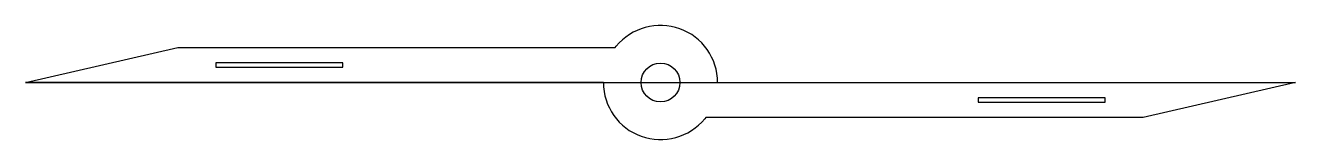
# Model space of a CAD drawing. Header units: millimetres. Extents: x -149 to 149, y -13 to 13.
import ezdxf

# ---------------------------------------------------------------- set-up
doc = ezdxf.new("R2010")
doc.units = ezdxf.units.MM
for name, color, linetype in [('CUT_INNER', 6, 'Continuous'), ('CUT_OUTER', 1, 'Continuous'), ('GUIDE', 3, 'Continuous')]:
    doc.layers.add(name, color=color, linetype=linetype)

msp = doc.modelspace()

# ---------------------------------------------------------------- linework, layer by layer
at = {"layer": 'CUT_INNER'}
for points in [[(-104.3, 3.5975), (-74.5, 3.5975), (-74.5, 4.5975), (-104.3, 4.5975)], [(74.5, -4.5975), (104.3, -4.5975), (104.3, -3.5975), (74.5, -3.5975)]]:
    msp.add_lwpolyline(points, close=True, dxfattribs=at)
msp.add_circle((0, 0), 4.55, dxfattribs=at)
at = {"layer": 'CUT_OUTER'}
for points in [[(-149, 0), (-113.24, 8.195), (-10.5976, 8.195), (-10.3661, 8.5072)], [(-13.41, 0), (-113.24, 0), (-149, 0)], [(13.41, 0), (149, 0), (113.24, -8.195), (10.5976, -8.195), (10.3661, -8.5072)]]:
    msp.add_lwpolyline(points, dxfattribs=at)
for start, end in [(360, 140.625), (180, 320.625)]:
    msp.add_arc((0, 0), 13.41, start, end, dxfattribs=at)
at = {"layer": 'GUIDE'}
msp.add_lwpolyline([(-149, 0), (149, 0)], dxfattribs=at)

doc.saveas('drawing.dxf')
